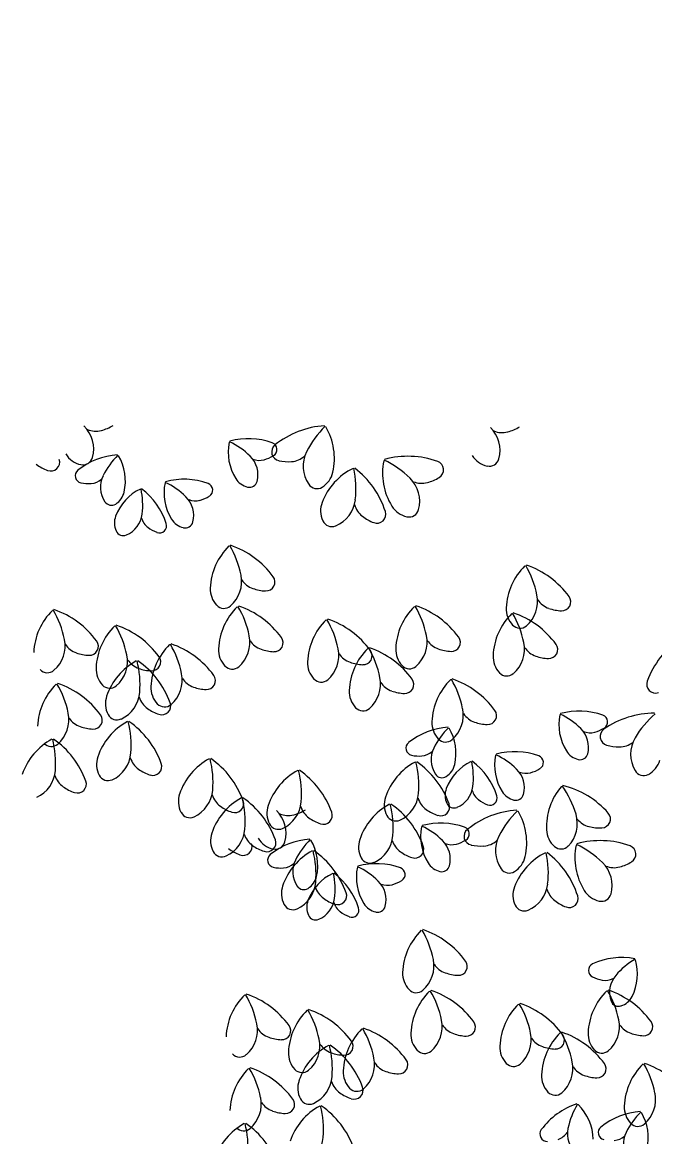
# Model space of a CAD drawing. Header units: millimetres. Extents: x 87938 to 265635, y 330093 to 434310.
# Drawn here: x 128921 to 129769, y 388448 to 389940 of the extents above; entities that cross this region are included whole.
import ezdxf

# ---------------------------------------------------------------- set-up
doc = ezdxf.new("R2010")
doc.units = ezdxf.units.MM

# ---------------------------------------------------------------- blocks, each defined once
blk = doc.blocks.new('A$C375B4AEE')
for centre, radius, start, end in [((502.6, 7845.5), 43.4, 345.1277, 45.5062), ((548.7, 7899.1), 29.6, 247.9291, 284.7688), ((541.2, 7927.4), 58.9, 284.7688, 301.656), ((862.2, 7759.8), 117.2, 93.6396, 128.9153), ((944.4, 7785.5), 126.8, 134.427, 153.5598), ((784.4, 7832.9), 83.7, 347.348, 30.4957), ((1046.4, 7843.6), 43.4, 345.1277, 45.5062), ((1092.4, 7897.2), 29.6, 247.9291, 284.7688), ((1085, 7925.5), 58.9, 284.7688, 301.656), ((792.9, 7841.3), 66.9, 168.5702, 211.718), ((684.3, 7763.6), 101.5, 45.5062, 64.6389), ((753.1, 7765.7), 93.8, 70.1506, 105.4264), ((796.1, 7841.7), 11.9, 128.9154, 257.845), ((781.7, 7844.9), 9.54, 301.221, 70.1506), ((535.7, 7855.7), 31.8, 211.718, 257.1334), ((583.8, 7744.2), 93.8, 93.6396, 128.9153), ((531.6, 7837.7), 13.3, 257.1334, 345.1277), ((649.5, 7764.8), 101.5, 134.427, 153.5598), ((521.5, 7802.7), 66.9, 347.348, 30.4958), ((731.1, 7811.2), 34.7, 345.1277, 45.5062), ((761.9, 7876.8), 47.1, 284.7688, 301.656), ((808.6, 7858.3), 29.6, 274.2972, 311.1369), ((869.7, 7822.6), 43.4, 153.5598, 213.9383), ((966.5, 7718.7), 117.2, 70.1507, 105.4264), ((1079.5, 7853.8), 31.8, 211.718, 257.1334), ((505.2, 7872), 58.9, 232.3299, 249.2171), ((488.6, 7828.1), 11.9, 248.7823, 17.7116), ((767.9, 7854.1), 23.7, 247.9291, 284.7688), ((806.4, 7887.5), 58.9, 257.41, 274.2972), ((929.9, 7744.5), 83.7, 116.1314, 159.2791), ((770.2, 7793), 126.8, 353.0673, 12.2001), ((824.7, 7726.3), 117.2, 17.7118, 52.9875), ((1016.2, 7813.3), 83.7, 168.5702, 211.718), ((880.5, 7716.2), 126.8, 45.5062, 64.6389), ((1002.3, 7817.8), 11.9, 301.2211, 70.1507), ((1075.4, 7835.9), 13.3, 257.1334, 345.1277), ((530.8, 7809.7), 9.54, 128.9155, 257.8449), ((540.9, 7823), 23.7, 274.2972, 311.1369), ((589.7, 7794.5), 34.7, 153.5598, 213.9384), ((667.2, 7711.4), 93.8, 70.1506, 105.4264), ((757.6, 7819.5), 25.4, 211.7179, 257.1334), ((835, 7821.5), 31.8, 301.9326, 347.348), ((938.9, 7775.7), 43.4, 345.1277, 45.5062), ((977.5, 7857.7), 58.9, 284.7688, 301.656), ((539.1, 7846.4), 47.1, 257.41, 274.2972), ((637.9, 7732), 66.9, 116.1314, 159.2792), ((510.1, 7770.8), 101.5, 353.0673, 12.2001), ((553.7, 7717.4), 93.8, 17.7118, 52.9875), ((707, 7787), 66.9, 168.5702, 211.718), ((598.3, 7709.3), 101.5, 45.5062, 64.6389), ((695.8, 7790.6), 9.54, 301.221, 70.1506), ((754.3, 7805.1), 10.7, 257.1334, 345.1275), ((844.7, 7805.9), 13.3, 213.9383, 301.9325), ((985, 7829.3), 29.6, 247.9291, 284.7688), ((569.8, 7781.1), 10.7, 213.9382, 301.9326), ((562, 7793.6), 25.4, 301.9326, 347.3479), ((645.1, 7757), 34.7, 345.1277, 45.5062), ((682, 7799.9), 23.7, 247.9291, 284.7688), ((676, 7822.5), 47.1, 284.7688, 301.656), ((853.1, 7782.9), 43.4, 292.6888, 353.0673), ((881.4, 7762.9), 31.8, 159.2791, 204.6946), ((923.6, 7779.1), 29.6, 195.4903, 232.3299), ((925, 7758.3), 11.9, 248.7822, 17.7116), ((972.1, 7786), 31.8, 211.718, 257.1334), ((968, 7768), 13.3, 257.1334, 345.1277), ((599.1, 7746.7), 25.4, 159.2791, 204.6945), ((576.4, 7762.7), 34.7, 292.6889, 353.0673), ((632.9, 7759.6), 23.7, 195.4903, 232.33), ((634, 7743), 9.54, 248.7821, 17.7116), ((671.6, 7765.2), 25.4, 211.7179, 257.1334), ((668.4, 7750.8), 10.7, 257.1334, 345.1275), ((864.6, 7755.2), 13.3, 204.6945, 292.6888), ((941.6, 7802.2), 58.9, 232.3299, 249.2171), ((585.7, 7740.5), 10.7, 204.6944, 292.6889), ((647.2, 7778.2), 47.1, 232.3299, 249.2171), ((785.6, 7656.1), 83.7, 134.4245, 177.5723), ((618.8, 7652), 126.8, 11.3604, 30.4932), ((691.4, 7605.8), 117.2, 36.0049, 71.2807), ((1181.6, 7629.5), 83.7, 134.4245, 177.5723), ((1014.8, 7625.4), 126.8, 11.3604, 30.4932), ((1087.4, 7579.2), 117.2, 36.0049, 71.2807), ((700.6, 7668.4), 43.4, 310.982, 11.3604), ((768.8, 7686.9), 29.6, 213.7834, 250.6231), ((776.6, 7667.7), 11.9, 267.0753, 36.0051), ((733.8, 7658.3), 31.8, 177.5723, 222.9878), ((778.5, 7714.6), 58.9, 250.6231, 267.5103), ((1096.6, 7641.8), 43.4, 310.9819, 11.3604), ((1164.8, 7660.4), 29.6, 213.7834, 250.6231), ((1172.6, 7641.1), 11.9, 267.0755, 36.0051), ((549.4, 7570), 83.7, 134.4245, 177.5723), ((382.5, 7565.9), 126.8, 11.3604, 30.4932), ((455.2, 7519.7), 117.2, 36.0049, 71.2807), ((720.3, 7645.7), 13.3, 222.9877, 310.9819), ((796.7, 7574.8), 83.7, 134.4245, 177.5723), ((629.8, 7570.7), 126.8, 11.3604, 30.4932), ((702.4, 7524.5), 117.2, 36.0049, 71.2807), ((1033.8, 7575.3), 83.7, 134.4245, 177.5723), ((867, 7571.1), 126.8, 11.3604, 30.4932), ((939.6, 7524.9), 117.2, 36.0049, 71.2807), ((1164.1, 7565.7), 83.7, 134.4245, 177.5723), ((1129.8, 7631.7), 31.8, 177.5723, 222.9878), ((997.3, 7561.6), 126.8, 11.3604, 30.4932), ((1069.9, 7515.4), 117.2, 36.0049, 71.2807), ((1174.5, 7688), 58.9, 250.6231, 267.5103), ((915.7, 7557.4), 83.7, 134.4245, 177.5723), ((748.8, 7553.3), 126.8, 11.3604, 30.4932), ((821.5, 7507.1), 117.2, 36.0049, 71.2807), ((632.8, 7549.3), 83.7, 134.4245, 177.5723), ((466, 7545.1), 126.8, 11.3604, 30.4932), ((538.6, 7498.9), 117.2, 36.0049, 71.2807), ((711.6, 7587.1), 43.4, 310.982, 11.3604), ((948.8, 7587.6), 43.4, 310.9819, 11.3604), ((1116.3, 7619.2), 13.3, 222.9877, 310.982), ((464.4, 7582.3), 43.4, 310.9819, 11.3604), ((532.6, 7600.8), 29.6, 213.7834, 250.6231), ((540.4, 7581.6), 11.9, 267.0754, 36.005), ((706.2, 7524.2), 83.7, 134.4245, 177.5723), ((539.3, 7520.1), 126.8, 11.3604, 30.4932), ((611.9, 7473.9), 117.2, 36.0049, 71.2807), ((779.8, 7605.6), 29.6, 213.7834, 250.6231), ((787.6, 7586.4), 11.9, 267.0753, 36.0051), ((1017, 7606.1), 29.6, 213.7834, 250.6231), ((1024.8, 7586.8), 11.9, 267.0755, 36.0051), ((1079.1, 7578), 43.4, 310.9819, 11.3604), ((1155.1, 7577.3), 11.9, 267.0755, 36.0051), ((1396.6, 7494.5), 117.2, 124.4099, 159.6857), ((542.3, 7628.5), 58.9, 250.6231, 267.5103), ((547.8, 7561.6), 43.4, 310.9819, 11.3604), ((623.8, 7560.8), 11.9, 267.0753, 36.0051), ((744.8, 7577), 31.8, 177.5723, 222.9878), ((789.6, 7633.3), 58.9, 250.6231, 267.5103), ((830.7, 7569.7), 43.4, 310.982, 11.3604), ((898.9, 7588.2), 29.6, 213.7834, 250.6231), ((971.5, 7519), 83.7, 134.4245, 177.5723), ((906.7, 7569), 11.9, 267.0755, 36.0051), ((804.7, 7514.8), 126.8, 11.3604, 30.4932), ((877.3, 7468.7), 117.2, 36.0049, 71.2807), ((982, 7577.5), 31.8, 177.5723, 222.9878), ((1026.7, 7633.7), 58.9, 250.6231, 267.5103), ((1112.3, 7567.9), 31.8, 177.5723, 222.9878), ((1147.3, 7596.5), 29.6, 213.7834, 250.6231), ((1157.1, 7624.2), 58.9, 250.6231, 267.5103), ((581, 7551.5), 31.8, 177.5723, 222.9877), ((642.7, 7488.4), 83.7, 118.3446, 161.4923), ((616, 7580.1), 29.6, 213.7834, 250.6231), ((481.2, 7530.6), 126.8, 355.2805, 14.4133), ((538.2, 7466.1), 117.2, 19.925, 55.2007), ((625.7, 7607.7), 58.9, 250.6231, 267.5103), ((731.3, 7564.4), 13.3, 222.9877, 310.9819), ((863.9, 7559.6), 31.8, 177.5723, 222.9878), ((908.6, 7615.9), 58.9, 250.6231, 267.5103), ((968.5, 7564.9), 13.3, 222.9877, 310.982), ((484.1, 7559.6), 13.3, 222.9876, 310.9819), ((621.1, 7536.5), 43.4, 310.982, 11.3604), ((689.3, 7555.1), 29.6, 213.7834, 250.6231), ((697.1, 7535.8), 11.9, 267.0753, 36.0051), ((850.4, 7547), 13.3, 222.9877, 310.9819), ((886.5, 7531.3), 43.4, 310.9819, 11.3604), ((962.5, 7530.5), 11.9, 267.0755, 36.0051), ((1082.3, 7477.3), 83.7, 134.4245, 177.5723), ((915.4, 7473.2), 126.8, 11.3604, 30.4932), ((988.1, 7427), 117.2, 36.0049, 71.2807), ((1098.8, 7555.3), 13.3, 222.9877, 310.982), ((554.5, 7471.3), 83.7, 134.4245, 177.5723), ((387.6, 7467.2), 126.8, 11.3604, 30.4932), ((460.3, 7421), 117.2, 36.0049, 71.2807), ((567.5, 7538.9), 13.3, 222.9876, 310.9819), ((654.3, 7526.4), 31.8, 177.5723, 222.9878), ((699.1, 7582.7), 58.9, 250.6231, 267.5103), ((919.7, 7521.2), 31.8, 177.5723, 222.9878), ((954.7, 7549.8), 29.6, 213.7834, 250.6231), ((964.4, 7577.4), 58.9, 250.6231, 267.5103), ((1297.9, 7531), 11.9, 159.6855, 288.6152), ((593.5, 7504.8), 31.8, 161.4923, 206.9078), ((564.4, 7523.7), 43.4, 294.902, 355.2805), ((635.1, 7522.6), 29.6, 197.7034, 234.5432), ((637.2, 7502), 11.9, 250.9954, 19.9249), ((469.5, 7483.6), 43.4, 310.9819, 11.3604), ((652.1, 7546.5), 58.9, 234.5431, 251.4304), ((640.8, 7513.9), 13.3, 222.9877, 310.9819), ((906.2, 7508.6), 13.3, 222.9877, 310.982), ((997.2, 7489.6), 43.4, 310.9819, 11.3604), ((1065.5, 7508.1), 29.6, 213.7834, 250.6231), ((1073.2, 7488.9), 11.9, 267.0755, 36.0051), ((1195.6, 7401.2), 93.8, 70.1507, 105.4264), ((1296.3, 7374.9), 117.2, 89.8729, 125.1487), ((1380, 7395.2), 126.8, 130.6604, 149.7932), ((537.7, 7502.1), 29.6, 213.7834, 250.6231), ((545.5, 7482.9), 11.9, 267.0754, 36.005), ((630.8, 7407.2), 83.7, 118.3446, 161.4923), ((577.1, 7496.5), 13.3, 206.9077, 294.902), ((469.3, 7449.4), 126.8, 355.2805, 14.4133), ((526.3, 7384.9), 117.2, 19.925, 55.2007), ((1030.4, 7479.5), 31.8, 177.5723, 222.9878), ((1075.2, 7535.8), 58.9, 250.6231, 267.5103), ((1235.4, 7476.9), 66.9, 168.5702, 211.718), ((1126.8, 7399.2), 101.5, 45.5062, 64.6389), ((1224.2, 7480.4), 9.54, 301.2212, 70.1508), ((547.4, 7529.8), 58.9, 250.6231, 267.5103), ((1026.2, 7379.8), 93.8, 93.6396, 128.9154), ((1092, 7400.3), 101.5, 134.427, 153.5598), ((963.9, 7438.3), 66.9, 347.348, 30.4958), ((1173.5, 7446.8), 34.7, 345.1277, 45.5062), ((1210.4, 7489.7), 23.7, 247.9292, 284.7688), ((1204.4, 7512.4), 47.1, 284.7688, 301.656), ((1235.7, 7461), 11.9, 125.1488, 254.0782), ((529.8, 7383.7), 83.7, 118.3446, 161.4923), ((489.2, 7460.9), 13.3, 222.9876, 310.9819), ((368.3, 7425.9), 126.8, 355.2805, 14.4133), ((425.3, 7361.4), 117.2, 19.925, 55.2007), ((973.3, 7445.3), 9.54, 128.9153, 257.8448), ((1016.9, 7466.9), 13.3, 222.9877, 310.982), ((1249, 7506), 58.9, 253.6434, 270.5305), ((1249.3, 7476.7), 29.6, 270.5305, 307.3701), ((1307.9, 7437.2), 43.4, 149.7932, 210.1716), ((581.6, 7423.6), 31.8, 161.4923, 206.9078), ((552.5, 7442.5), 43.4, 294.902, 355.2805), ((623.2, 7441.4), 29.6, 197.7034, 234.5432), ((635.9, 7335.2), 117.2, 19.925, 55.2007), ((981.6, 7481.9), 47.1, 257.41, 274.2972), ((983.3, 7458.6), 23.7, 274.2972, 311.1369), ((1032.2, 7430.1), 34.7, 153.5598, 213.9383), ((1149.4, 7422.6), 66.9, 168.5702, 211.718), ((1040.8, 7344.9), 101.5, 45.5062, 64.6389), ((1109.7, 7346.9), 93.8, 70.1507, 105.4264), ((1138.3, 7426.2), 9.54, 301.2212, 70.1508), ((1200.1, 7455), 25.4, 211.718, 257.1334), ((1196.8, 7440.6), 10.7, 257.1336, 345.1276), ((640.2, 7465.3), 58.9, 234.5431, 251.4304), ((625.3, 7420.8), 11.9, 250.9954, 19.9249), ((740.3, 7357.5), 83.7, 118.3446, 161.4923), ((578.9, 7399.7), 126.8, 355.2805, 14.4133), ((1015.8, 7353.1), 83.7, 118.3446, 161.4923), ((854.4, 7395.4), 126.8, 355.2805, 14.4133), ((911.4, 7330.9), 117.2, 19.925, 55.2007), ((1080.4, 7367.6), 66.9, 116.1314, 159.2792), ((1004.4, 7429.2), 25.4, 301.9326, 347.3479), ((952.6, 7406.3), 101.5, 353.0673, 12.2001), ((996.2, 7353), 93.8, 17.7117, 52.9875), ((1087.6, 7392.5), 34.7, 345.1277, 45.5062), ((1118.5, 7458.1), 47.1, 284.7688, 301.656), ((1273.2, 7438.3), 31.8, 298.166, 343.5814), ((451.5, 7419), 43.4, 294.902, 355.2805), ((522.2, 7417.9), 29.6, 197.7034, 234.5432), ((565.1, 7415.3), 13.3, 206.9077, 294.902), ((858.8, 7341.9), 83.7, 118.3446, 161.4923), ((697.3, 7384.2), 126.8, 355.2805, 14.4133), ((754.3, 7319.7), 117.2, 19.925, 55.2007), ((1012.2, 7416.6), 10.7, 213.9381, 301.9324), ((1124.5, 7435.4), 23.7, 247.9292, 284.7688), ((1281.9, 7422.1), 13.3, 210.1714, 298.166), ((539.2, 7441.8), 58.9, 234.5431, 251.4304), ((524.3, 7397.3), 11.9, 250.9953, 19.9249), ((662, 7392.9), 43.4, 294.902, 355.2805), ((1041.6, 7382.3), 25.4, 159.2791, 204.6945), ((1018.9, 7398.3), 34.7, 292.6888, 353.0673), ((1075.4, 7395.2), 23.7, 195.4903, 232.3299), ((1114.1, 7400.8), 25.4, 211.718, 257.1334), ((1235.6, 7339.9), 83.7, 139.5158, 182.6636), ((1069.8, 7321), 126.8, 16.4517, 35.5845), ((1146.3, 7281.4), 117.2, 41.0962, 76.3719), ((691.1, 7374), 31.8, 161.4923, 206.9078), ((783.3, 7305.1), 83.7, 118.3446, 161.4923), ((732.7, 7391.8), 29.6, 197.7034, 234.5432), ((734.9, 7371.1), 11.9, 250.9954, 19.9249), ((621.9, 7347.3), 126.8, 355.2805, 14.4133), ((678.9, 7282.8), 117.2, 19.925, 55.2007), ((780.5, 7377.3), 43.4, 294.902, 355.2805), ((966.6, 7369.6), 31.8, 161.4923, 206.9078), ((937.5, 7388.5), 43.4, 294.902, 355.2805), ((1008.2, 7387.4), 29.6, 197.7034, 234.5431), ((1089.7, 7413.8), 47.1, 232.33, 249.2172), ((1076.4, 7378.6), 9.54, 248.7821, 17.7116), ((1110.8, 7386.4), 10.7, 257.1336, 345.1276), ((674.7, 7365.6), 13.3, 206.9077, 294.902), ((749.7, 7415.6), 58.9, 234.5431, 251.4304), ((809.6, 7358.4), 31.8, 161.4923, 206.9078), ((760, 7331.2), 43.4, 345.1277, 45.5062), ((806.1, 7384.9), 29.6, 247.9291, 284.7688), ((798.6, 7413.2), 58.9, 284.7688, 301.656), ((851.2, 7376.2), 29.6, 197.7034, 234.5432), ((853.3, 7355.5), 11.9, 250.9954, 19.9249), ((981.4, 7296.6), 83.7, 118.3446, 161.4923), ((819.9, 7338.9), 126.8, 355.2805, 14.4133), ((876.9, 7274.4), 117.2, 19.925, 55.2007), ((1025.2, 7411.3), 58.9, 234.5431, 251.4304), ((1010.4, 7366.8), 11.9, 250.9954, 19.925), ((1028.2, 7376.1), 10.7, 204.6944, 292.6889), ((1119.6, 7245.5), 117.2, 93.6396, 128.9153), ((1201.8, 7271.2), 126.8, 134.427, 153.5598), ((1041.8, 7318.6), 83.7, 347.348, 30.4957), ((1149.8, 7344.6), 43.4, 316.0732, 16.4517), ((1225.6, 7350.7), 11.9, 272.1665, 41.0962), ((793.1, 7350.1), 13.3, 206.9077, 294.902), ((868.2, 7400.1), 58.9, 234.5431, 251.4304), ((950.2, 7361.3), 13.3, 206.9076, 294.9022), ((1010.5, 7251.4), 93.8, 70.1506, 105.4264), ((1216.1, 7369.1), 29.6, 218.8746, 255.7143), ((734.1, 7321.6), 31.8, 161.4923, 206.9078), ((705, 7340.5), 43.4, 294.902, 355.2805), ((775.7, 7339.4), 29.6, 197.7034, 234.5432), ((903.1, 7332), 43.4, 294.902, 355.2805), ((1050.3, 7327.1), 66.9, 168.5702, 211.718), ((941.7, 7249.4), 101.5, 45.5062, 64.6389), ((1053.5, 7327.5), 11.9, 128.9154, 257.845), ((1039.1, 7330.6), 9.54, 301.221, 70.1506), ((1127.1, 7308.4), 43.4, 153.5598, 213.9383), ((1183.8, 7337.5), 31.8, 182.6635, 228.079), ((1223.4, 7397.5), 58.9, 255.7144, 272.6015), ((746, 7313.8), 11.9, 248.7823, 17.7116), ((792.7, 7363.2), 58.9, 234.5431, 251.4304), ((793.1, 7341.5), 31.8, 211.718, 257.1334), ((777.9, 7318.7), 11.9, 250.9954, 19.9249), ((841.2, 7230), 93.8, 93.6396, 128.9153), ((789, 7323.5), 13.3, 257.1334, 345.1277), ((906.9, 7250.5), 101.5, 134.427, 153.5598), ((778.9, 7288.5), 66.9, 347.348, 30.4958), ((932.2, 7313.1), 31.8, 161.4923, 206.9078), ((973.7, 7330.9), 29.6, 197.7034, 234.5431), ((975.9, 7310.3), 11.9, 250.9954, 19.925), ((988.5, 7297), 34.7, 345.1277, 45.5062), ((1025.3, 7339.9), 23.7, 247.9291, 284.7688), ((1019.3, 7362.6), 47.1, 284.7688, 301.656), ((1063.8, 7373.3), 58.9, 257.41, 274.2972), ((1066, 7344), 29.6, 274.2972, 311.1369), ((1171.5, 7323.8), 13.3, 228.0789, 316.0734), ((1273.6, 7299), 83.7, 168.5702, 211.718), ((1137.9, 7202), 126.8, 45.5062, 64.6389), ((1223.9, 7204.5), 117.2, 70.1507, 105.4264), ((1259.7, 7303.5), 11.9, 301.2211, 70.1507), ((717.7, 7313.2), 13.3, 206.9077, 294.902), ((762.6, 7357.8), 58.9, 232.3299, 249.2171), ((788.3, 7295.5), 9.54, 128.9155, 257.8449), ((878.2, 7234.4), 83.7, 118.3446, 161.4924), ((716.7, 7276.6), 126.8, 355.2805, 14.4133), ((773.7, 7212.1), 117.2, 19.925, 55.2007), ((915.7, 7304.8), 13.3, 206.9076, 294.9022), ((990.7, 7354.8), 58.9, 234.5431, 251.4304), ((1187.4, 7230.3), 83.7, 116.1314, 159.2791), ((1092.4, 7307.3), 31.8, 301.9326, 347.348), ((1027.6, 7278.7), 126.8, 353.0673, 12.2001), ((1082.1, 7212.1), 117.2, 17.7118, 52.9875), ((796.5, 7332.1), 47.1, 257.41, 274.2972), ((798.3, 7308.8), 23.7, 274.2972, 311.1369), ((847.1, 7280.3), 34.7, 153.5598, 213.9384), ((964.4, 7272.8), 66.9, 168.5702, 211.718), ((855.7, 7195.1), 101.5, 45.5062, 64.6389), ((924.6, 7197.1), 93.8, 70.1506, 105.4264), ((953.2, 7276.4), 9.54, 301.221, 70.1506), ((1015, 7305.2), 25.4, 211.7179, 257.1334), ((1011.7, 7290.8), 10.7, 257.1334, 345.1275), ((1102.1, 7291.6), 13.3, 213.9383, 301.9325), ((1196.4, 7261.5), 43.4, 345.1277, 45.5062), ((1242.4, 7315.1), 29.6, 247.9291, 284.7688), ((1235, 7343.5), 58.9, 284.7688, 301.656), ((895.3, 7217.8), 66.9, 116.1314, 159.2792), ((819.4, 7279.4), 25.4, 301.9326, 347.3479), ((767.6, 7256.5), 101.5, 353.0673, 12.2001), ((811.1, 7203.2), 93.8, 17.7118, 52.9875), ((902.5, 7242.7), 34.7, 345.1277, 45.5062), ((933.4, 7308.3), 47.1, 284.7688, 301.656), ((829, 7250.9), 31.8, 161.4924, 206.9078), ((799.9, 7269.8), 43.4, 294.902, 355.2805), ((827.2, 7266.8), 10.7, 213.9382, 301.9326), ((870.6, 7268.7), 29.6, 197.7034, 234.5431), ((939.4, 7285.6), 23.7, 247.9291, 284.7688), ((1138.8, 7248.6), 31.8, 159.2791, 204.6946), ((1110.5, 7268.7), 43.4, 292.6888, 353.0673), ((1181.1, 7264.8), 29.6, 195.4903, 232.3299), ((1229.5, 7271.8), 31.8, 211.718, 257.1334), ((856.5, 7232.5), 25.4, 159.2791, 204.6945), ((833.8, 7248.5), 34.7, 292.6889, 353.0673), ((887.6, 7292.5), 58.9, 234.5431, 251.4303), ((890.3, 7245.4), 23.7, 195.4903, 232.33), ((872.7, 7248), 11.9, 250.9954, 19.9249), ((929.1, 7251), 25.4, 211.7179, 257.1334), ((1199, 7288), 58.9, 232.3299, 249.2171), ((1182.4, 7244.1), 11.9, 248.7822, 17.7116), ((1225.4, 7253.8), 13.3, 257.1334, 345.1277), ((812.5, 7242.5), 13.3, 206.9079, 294.9019), ((904.6, 7264), 47.1, 232.3299, 249.2171), ((891.4, 7228.8), 9.54, 248.7821, 17.7116), ((925.8, 7236.6), 10.7, 257.1334, 345.1275), ((1122.1, 7240.9), 13.3, 204.6945, 292.6888), ((843.1, 7226.3), 10.7, 204.6944, 292.6889), ((1043, 7141.9), 83.7, 134.4245, 177.5723), ((876.2, 7137.7), 126.8, 11.3604, 30.4932), ((948.8, 7091.6), 117.2, 36.0049, 71.2807), ((1253, 7071.5), 93.8, 79.5426, 114.8184), ((1321.7, 7075.5), 101.5, 120.3301, 139.4629), ((958, 7154.2), 43.4, 310.982, 11.3604), ((1026.2, 7172.7), 29.6, 213.7834, 250.6231), ((1034, 7153.4), 11.9, 267.0753, 36.0051), ((1217.6, 7148), 9.54, 114.8183, 243.7481), ((1206.8, 7143.4), 66.9, 333.251, 16.3988), ((991.2, 7144.1), 31.8, 177.5723, 222.9878), ((1036, 7200.4), 58.9, 250.6231, 267.5103), ((1234.5, 7181.5), 47.1, 243.313, 260.2002), ((1230.5, 7158.4), 23.7, 260.2002, 297.04), ((1271, 7118.9), 34.7, 139.4629, 199.8413), ((977.7, 7131.5), 13.3, 222.9877, 310.9819), ((1054.1, 7060.6), 83.7, 134.4245, 177.5723), ((887.2, 7056.4), 126.8, 11.3604, 30.4932), ((959.9, 7010.2), 117.2, 36.0049, 71.2807), ((1291.2, 7061), 83.7, 134.4245, 177.5723), ((1124.4, 7056.9), 126.8, 11.3604, 30.4932), ((1197, 7010.7), 117.2, 36.0049, 71.2807), ((806.8, 7055.8), 83.7, 134.4245, 177.5723), ((640, 7051.6), 126.8, 11.3604, 30.4932), ((712.6, 7005.4), 117.2, 36.0049, 71.2807), ((1006.3, 7039.1), 126.8, 11.3604, 30.4932), ((1078.9, 6992.9), 117.2, 36.0049, 71.2807), ((1248.4, 7110.7), 10.7, 199.8416, 287.8356), ((1243.8, 7124.7), 25.4, 287.8356, 333.2509), ((890.2, 7035), 83.7, 134.4245, 177.5723), ((723.4, 7030.9), 126.8, 11.3604, 30.4932), ((796, 6984.7), 117.2, 36.0049, 71.2807), ((1173.1, 7043.2), 83.7, 134.4245, 177.5723), ((721.8, 7068.1), 43.4, 310.9819, 11.3604), ((797.8, 7067.3), 11.9, 267.0754, 36.005), ((969, 7072.9), 43.4, 310.982, 11.3604), ((1037.3, 7091.4), 29.6, 213.7834, 250.6231), ((1045, 7072.1), 11.9, 267.0753, 36.0051), ((1206.2, 7073.3), 43.4, 310.9819, 11.3604), ((1274.4, 7091.9), 29.6, 213.7834, 250.6231), ((1282.2, 7072.6), 11.9, 267.0755, 36.0051), ((790, 7086.6), 29.6, 213.7834, 250.6231), ((799.7, 7114.2), 58.9, 250.6231, 267.5103), ((963.6, 7010), 83.7, 134.4245, 177.5723), ((796.7, 7005.9), 126.8, 11.3604, 30.4932), ((869.3, 6959.7), 117.2, 36.0049, 71.2807), ((1002.2, 7062.8), 31.8, 177.5723, 222.9878), ((1047, 7119), 58.9, 250.6231, 267.5103), ((1088.1, 7055.5), 43.4, 310.982, 11.3604), ((1228.9, 7004.8), 83.7, 134.4245, 177.5723), ((1164.1, 7054.8), 11.9, 267.0755, 36.0051), ((1062.1, 7000.6), 126.8, 11.3604, 30.4932), ((1134.7, 6954.4), 117.2, 36.0049, 71.2807), ((1239.4, 7063.2), 31.8, 177.5723, 222.9878), ((1284.2, 7119.5), 58.9, 250.6231, 267.5103), ((900.1, 6974.1), 83.7, 118.3446, 161.4923), ((805.2, 7047.3), 43.4, 310.9819, 11.3604), ((873.4, 7065.9), 29.6, 213.7834, 250.6231), ((738.6, 7016.4), 126.8, 355.2805, 14.4133), ((795.6, 6951.9), 117.2, 19.925, 55.2007), ((881.2, 7046.6), 11.9, 267.0753, 36.0051), ((1121.3, 7045.4), 31.8, 177.5723, 222.9878), ((1156.3, 7074), 29.6, 213.7834, 250.6231), ((1166, 7101.7), 58.9, 250.6231, 267.5103), ((741.5, 7045.4), 13.3, 222.9876, 310.9819), ((838.4, 7037.2), 31.8, 177.5723, 222.9877), ((883.1, 7093.5), 58.9, 250.6231, 267.5103), ((878.5, 7022.3), 43.4, 310.982, 11.3604), ((954.5, 7021.6), 11.9, 267.0753, 36.0051), ((988.7, 7050.2), 13.3, 222.9877, 310.9819), ((1225.9, 7050.7), 13.3, 222.9877, 310.982), ((811.9, 6957.1), 83.7, 134.4245, 177.5723), ((645, 6952.9), 126.8, 11.3604, 30.4932), ((717.7, 6906.7), 117.2, 36.0049, 71.2807), ((824.9, 7024.7), 13.3, 222.9876, 310.9819), ((911.7, 7012.2), 31.8, 177.5723, 222.9878), ((946.7, 7040.8), 29.6, 213.7834, 250.6231), ((1107.8, 7032.8), 13.3, 222.9877, 310.9819), ((1143.9, 7017.1), 43.4, 310.9819, 11.3604), ((1212.1, 7035.6), 29.6, 213.7834, 250.6231), ((1219.9, 7016.3), 11.9, 267.0755, 36.0051), ((1339.7, 6963.1), 83.7, 134.4245, 177.5723), ((1172.8, 6958.9), 126.8, 11.3604, 30.4932), ((1245.5, 6912.7), 117.2, 36.0049, 71.2807), ((850.9, 6990.6), 31.8, 161.4923, 206.9078), ((821.8, 7009.5), 43.4, 294.902, 355.2805), ((892.5, 7008.4), 29.6, 197.7034, 234.5432), ((956.5, 7068.5), 58.9, 250.6231, 267.5103), ((1177.1, 7006.9), 31.8, 177.5723, 222.9878), ((1221.8, 7063.2), 58.9, 250.6231, 267.5103), ((909.5, 7032.3), 58.9, 234.5431, 251.4304), ((898.2, 6999.6), 13.3, 222.9877, 310.9819), ((894.6, 6987.7), 11.9, 250.9954, 19.9249), ((1163.6, 6994.4), 13.3, 222.9877, 310.982), ((1254.6, 6975.4), 43.4, 310.9819, 11.3604), ((726.9, 6969.4), 43.4, 310.9819, 11.3604), ((795.1, 6987.9), 29.6, 213.7834, 250.6231), ((802.9, 6968.6), 11.9, 267.0754, 36.005), ((834.5, 6982.2), 13.3, 206.9077, 294.902), ((1223, 6877.6), 96.9, 108.33, 143.6057), ((1283.3, 6915.3), 104.8, 149.1174, 168.2502), ((804.8, 7015.5), 58.9, 250.6231, 267.5103), ((888.2, 6892.9), 83.7, 118.3446, 161.4923), ((726.7, 6935.2), 126.8, 355.2805, 14.4133), ((783.7, 6870.7), 117.2, 19.925, 55.2007), ((1145.4, 6919.7), 69.2, 2.0383, 45.1861), ((1283.6, 6865.5), 93.8, 93.6396, 128.9154), ((1287.8, 6965.3), 31.8, 177.5723, 222.9878), ((1349.4, 6886.1), 101.5, 134.427, 153.5598), ((1221.3, 6924), 66.9, 347.348, 30.4958), ((787.2, 6869.4), 83.7, 118.3446, 161.4923), ((625.7, 6911.7), 126.8, 355.2805, 14.4133), ((682.7, 6847.2), 117.2, 19.925, 55.2007), ((1274.3, 6952.7), 13.3, 222.9877, 310.982), ((746.6, 6946.7), 13.3, 222.9876, 310.9819), ((809.9, 6928.3), 43.4, 294.902, 355.2805), ((1152.9, 6929.2), 9.86, 143.6057, 272.5354), ((1159.5, 6945.1), 24.4, 288.9875, 325.8273), ((1215.7, 6929.4), 35.9, 168.2502, 228.6287), ((1230.7, 6931.1), 9.54, 128.9153, 257.8448), ((1240.8, 6944.3), 23.7, 274.2972, 311.1369), ((1289.6, 6915.8), 34.7, 153.5598, 213.9383)]:
    blk.add_arc(centre, radius, start, end)
blk.add_spline([(1232.8, 6474.3), (1582.2, 6519.8), (1916.4, 6489.5), (2083.5, 6580.5), (2250.6, 6793), (2706.3, 7020.6), (3025.3, 6944.7), (3420.3, 7005.4), (3830.4, 7172.3), (4012.7, 7460.6), (4453.3, 7490.9), (4559.6, 7506.1), (4878.6, 7642.7), (5106.5, 7991.7), (5136.8, 8128.2), (5152, 8416.5)], degree=3)

msp = doc.modelspace()

# ---------------------------------------------------------------- block references
msp.add_blockref('A$C375B4AEE', (128471, 381523.4))

doc.saveas('drawing.dxf')
